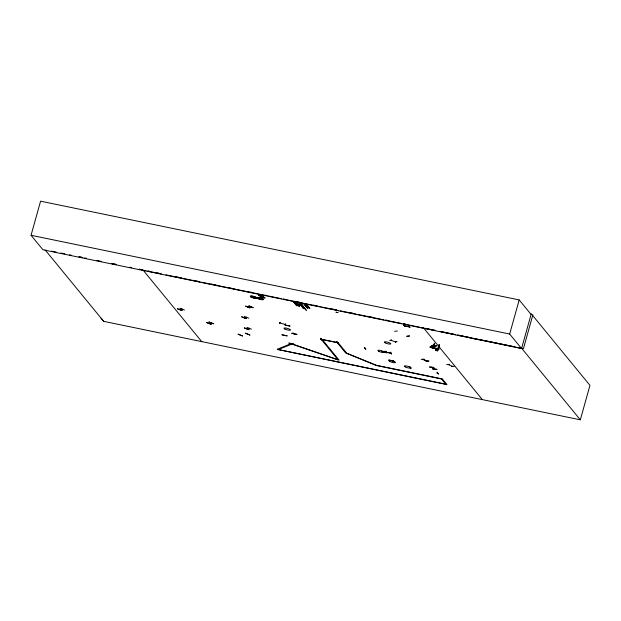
<?xml version="1.0" encoding="UTF-8"?>
<svg xmlns="http://www.w3.org/2000/svg" width="621" height="621" viewBox="0 0 621 621"><rect width="100%" height="100%" fill="white"/><g stroke="black" fill="none" stroke-linecap="round" stroke-linejoin="round"><path stroke-width="0.93" d="M248.912 305.889L253.267 307.76L249.037 305.889M432.48 368.835L436.897 369.332M248.842 318.231L244.247 316.345M409.433 335.953L406.662 336.31L409.526 335.992M179.779 308.171L184.476 310.042M209.021 321.988L213.748 323.813L208.935 322.004M246.824 327.368L251.458 329.13M410.892 367.593L410.396 367.578M293.95 344.267L288.796 343.071L293.904 344.181M291.831 333.337L296.869 334.331M388.855 360.001L394.009 361.15L388.901 360.071M264.942 297.909L259.826 296.846M249.906 335.03L245.373 333.143L249.828 335.045M482.276 399.598L580.325 419.827L589.95 385.369L531.273 313.799L521.57 348.544L42.95 249.789L31.05 235.281L40.575 201.173L519.195 299.927L531.095 314.436M322.02 340.044L320.607 338.212M338.072 342.761L338.212 342.264C338.523 343.328 337.001 342.194 338.111 342.769M338.383 342.474L338.259 342.901L321.259 339.392M384.686 351.796L384.678 352.464M385.144 351.051L384.779 351.276L386.309 352.798M385.812 351.579L385.672 352.076L390.803 353.186L390.244 352.107L391.478 353.892M385.905 351.587L385.711 352.13L385.967 351.665M390.368 353.101L390.438 352.518L390.205 353.015M433.574 347.341L432.961 347.807L438.115 349.398L439.342 344.841M434.289 343.273C433.039 347.341 433.714 347.387 432.395 348.234C435.158 347.434 432.402 348.148 434.793 343.39M437.65 348.761L437.619 349.297L438.876 344.694M437.611 348.901L438.977 349.064L437.518 349.871L438.783 348.691L437.572 349.84M439.303 344.872L438.061 349.382M438.605 348.87L436.78 350.663L438.775 348.691M438.535 374.036L437.099 372.173M472.573 338.437L483.022 340.292M521.57 348.544L509.67 334.036L519.195 299.927M532.865 314.855L523.418 348.676L517.93 347.543M280.156 322.361L279.528 323.479L280.195 322.423M285.35 325.086L285.489 323.836L285.357 325.101M242.485 335.961L237.998 334.129L242.485 335.977M263.692 296.442L258.592 295.293M263.7 296.38L258.584 295.379M285.016 324.946L290.116 326.095L285.008 325.031M281.95 334.804L287.057 335.868M282.027 334.82L287.135 335.876M382.016 351.688L387.131 352.736M177.327 308.777L182.069 310.539M182.054 310.57L177.443 308.715M206.599 322.485L211.319 324.348L206.467 322.578M249.13 329.642L244.278 327.919M248.998 329.728L244.294 327.911M241.724 316.819L246.366 318.604L241.608 316.857M394.614 331.35L397.355 330.993M245.574 306.099L249.976 307.954L245.745 306.099M433.869 367.469L429.437 366.995L433.877 367.469M436.78 348.397C432.651 354.987 439.831 344.065 435.554 350.221M435.725 350.345L437.075 348.482M435.717 350.337L436.982 348.466M435.981 350.43L437.347 348.56M436.811 350.679L437.386 350.842L438.356 348.878M437.153 350.78L438.698 348.979M437.339 350.834L438.737 348.979M421.217 359.38L424.228 359.124M446.646 364.628L449.658 364.372M260.603 295.759L261.806 297.288M260.82 295.79L262.07 297.381M292.91 332.763L294.401 334.284M337.933 343.312L336.706 341.775L338.189 343.32M336.955 341.783L338.204 343.397M403.72 325.016L404.977 326.607L403.464 325.016M404.962 326.53L403.689 325.024M409.425 366.747L410.916 368.276M409.674 366.763L410.931 368.354L409.425 366.763M389.771 340.549L391.634 339.85M432.115 348.133L433.543 347.279M433.124 347.325L437.658 348.87M437.518 349.871L438.752 348.917M293.423 301.472L296.838 305.641M293.919 301.573L297.335 305.742M295.48 301.899L298.895 306.068M298.942 306.075L295.604 302.047L299.392 306.169M298.344 302.357L300.665 305.152M298.81 302.388L303.622 308.187L301.247 305.253M303.948 303.77C311.199 310.927 306.976 308.552 303.964 303.754M302.373 305.633C298.538 301.441 313.295 318.224 302.116 305.571L302.714 305.695M302.132 305.377L299.718 302.644M305.998 304.197L309.429 308.35M306.316 304.135L309.732 308.303M301.309 305.423L300.743 305.284L303.289 308.125L298.569 302.419M304.531 308.303L299.85 302.606M433.831 344.725L429.825 347.007L430.213 347.131M430.151 347.116L433.877 344.74M434.32 344.888L430.516 347.116M430.563 347.131L434.366 344.903M436.4 345.579C433.373 349.553 428.273 347.659 436.051 345.571M431.913 347.698L435.686 345.47M432.185 347.791L435.989 345.563M432.232 347.814L436.353 345.555M432.356 347.845L436.206 345.633M432.674 347.954L436.478 345.726M431.711 367.345L434.708 369.13M179.733 309.623L182 309.111M182.194 309.204L179.943 309.685M208.873 323.394L211.078 322.904M211.342 323.005L209.044 323.479M246.677 328.781L246.894 328.858M249.137 328.369L248.928 328.276M395.453 341.814L395.88 341.969M395.313 342.427L396.788 341.356L396.959 341.713M291.847 344.073L278.239 349.592L277.276 349.258L291.226 343.599L339.066 360.102L322.252 339.594M246.607 317.385L244.154 317.789M247.81 306.976L250.9 306.821M251.008 306.898L247.934 307.061M246.7 328.781L249.114 328.346M246.421 317.292L243.968 317.735M300.983 305.353L298.678 302.427M302.233 305.493L302.699 305.703M303.04 308.086L303.591 308.202M309.584 308.389L305.974 304.197M336.085 312.184L336.528 312.278L336.093 312.2M261.425 296.551L261.992 296.683M262.046 296.799L261.503 296.667M428.956 361.111L425.913 361.337L428.754 360.995M451.413 366.576L454.207 366.258M285.225 324.488L280.087 322.982M404.349 325.808L409.487 326.933L404.504 325.901M321.127 339.26L320.684 339.175M364.426 348.195L364.907 348.296M437.588 373.237L437.052 373.074L437.533 373.174M337.979 312.549L337.63 312.479M431.742 367.368L432.177 367.531M395.756 341.985L390.857 340.316M422.909 359.334L427.333 361.15M427.186 361.158L422.885 359.388M385.773 352.091L390.656 353.101M390.912 352.689L390.384 352.573M31.05 235.281L509.67 334.036M51.613 251.132L56.325 252.11M69.513 254.827L71.392 255.215M84.588 257.94L86.466 258.328M101.541 261.441L96.837 260.471L98.7 260.828M139.228 269.219L143.001 269.995L201.817 341.729M147.736 270.973L149.63 271.361M157.214 272.93L161.002 273.706M175.223 276.64L181.852 278.014M193.232 280.358L199.861 281.724M211.233 284.076L215.976 285.055M229.242 287.787L233.977 288.765M247.251 291.505L251.986 292.483M265.252 295.216L267.154 295.612M283.261 298.934L285.155 299.33M295.58 301.48L299.376 302.256M301.27 302.652L303.164 303.04M313.589 305.19L317.378 305.974M319.279 306.363L321.173 306.758M331.598 308.909L336.334 309.887M349.6 312.627L354.343 313.605M367.609 316.337L372.352 317.315M385.618 320.056L387.512 320.444M403.627 323.774L405.521 324.162M421.628 327.484L423.53 327.88M144.088 270.36L145.982 270.748M147.876 271.136L161.142 273.877M165.885 274.855L181.992 278.177M183.886 278.573L200.001 281.895M201.895 282.283L230.329 288.152M232.223 288.54L248.338 291.87M250.232 292.258L266.339 295.58M268.233 295.976L281.507 298.709M286.242 299.687L299.508 302.427M304.251 303.405L317.517 306.145M322.26 307.123L338.367 310.446M340.261 310.834L356.376 314.164M358.27 314.552L383.856 319.831M385.757 320.226L401.865 323.549M403.759 323.937L419.874 327.259M421.768 327.655L423.662 328.043L482.346 399.613L103.691 321.344L101.076 318.216M455.698 334.657L439.684 331.35L455.713 334.672M465.121 336.598L457.584 335.045L516.043 347.155M467 336.986L471.712 337.956M484.908 340.681L498.096 343.405M499.975 343.793L513.171 346.51M517.883 347.488L521.648 348.265L580.325 419.827M337.855 312.394L337.645 312.495M321.018 339.182L338.018 342.598L346.665 353.155L376.66 365.365L442.237 378.895L446.934 384.624L278.053 349.53L446.685 384.321M391.424 353.923L390.446 352.433M442.486 379.198L376.132 365.435L345.68 352.945L337.273 342.691M60.99 253.034L64.763 253.81M139.228 269.211L143.001 269.995M409.13 326.157L410.139 327.601M264.981 298.01L259.865 296.993M365.8 349.064L364.341 347.465L365.567 348.971M364.574 347.55L365.792 349.087M383.848 351.866L385.563 352.208M382.008 351.696L387.201 352.767M364.364 348.133L364.76 348.202M296.939 334.401L291.823 333.353M321.787 339.935L320.583 338.445M438.325 373.966L437.099 372.437M391.013 340.3L391.354 340.424M384.911 351.874L384.756 352.355M290.884 343.739L338.072 359.901L321.01 339.089M448.323 364.636L452.771 366.398M436.858 369.394L432.596 368.952M261.713 296.015L262.924 297.529M261.48 295.93L262.924 297.552M261.425 295.969L262.722 297.475M306.448 304.282L309.786 308.311M304.88 308.373L300.184 302.668M293.228 301.55L296.691 305.726M441.492 378.989L445.699 384.12M303.894 303.754L307.31 307.923M300.044 302.714L302.365 305.509M294.051 301.721L297.381 305.749M293.554 301.62L296.892 305.648M45.015 249.774L103.691 321.344M299.438 306.176L296.023 302.016M384.376 351.82A3.377 0.745 15.6 0 1 384.345 352.208M82.702 257.552L78.929 256.776L82.671 257.513M116.616 264.546L111.904 263.576L116.608 264.53M131.691 267.659L129.812 267.271L131.691 267.651M434.972 330.38L424.609 328.237L434.972 330.388M385.199 342.854A3.392 0.745 15.6 0 0 390.702 343.987A3.392 0.745 15.6 0 0 386.774 341.985A3.392 0.745 15.6 0 0 385.199 342.854M284.892 329.037A3.392 0.745 15.6 0 0 290.387 330.17A3.392 0.745 15.6 0 0 286.46 328.167A3.392 0.745 15.6 0 0 284.892 329.037M251.249 297.11A3.392 0.745 15.6 0 0 256.745 298.251A3.392 0.745 15.6 0 0 252.817 296.248A3.392 0.745 15.6 0 0 251.249 297.11A3.392 0.745 15.6 0 0 256.745 298.259A3.392 0.745 15.6 0 0 252.817 296.256A3.392 0.745 15.6 0 0 251.241 297.125M257.762 298.453A3.4 0.745 15.6 0 0 263.273 299.594A3.4 0.745 15.6 0 0 259.337 297.583A3.4 0.745 15.6 0 0 257.762 298.453M257.762 298.46A3.392 0.745 15.6 0 0 263.265 299.594A3.392 0.745 15.6 0 0 259.337 297.591A3.392 0.745 15.6 0 0 257.762 298.46M378.794 351.3A3.392 0.745 15.6 0 0 384.29 352.433A3.392 0.745 15.6 0 0 380.37 350.43A3.392 0.745 15.6 0 0 378.794 351.3M389.841 361.507A3.392 0.745 15.6 0 0 395.344 362.648A3.392 0.745 15.6 0 0 391.416 360.638A3.392 0.745 15.6 0 0 389.841 361.507M405.265 366.91A3.4 0.745 15.6 0 0 410.776 368.043A3.4 0.745 15.6 0 0 406.84 366.041A3.4 0.745 15.6 0 0 405.265 366.91"/></g></svg>
